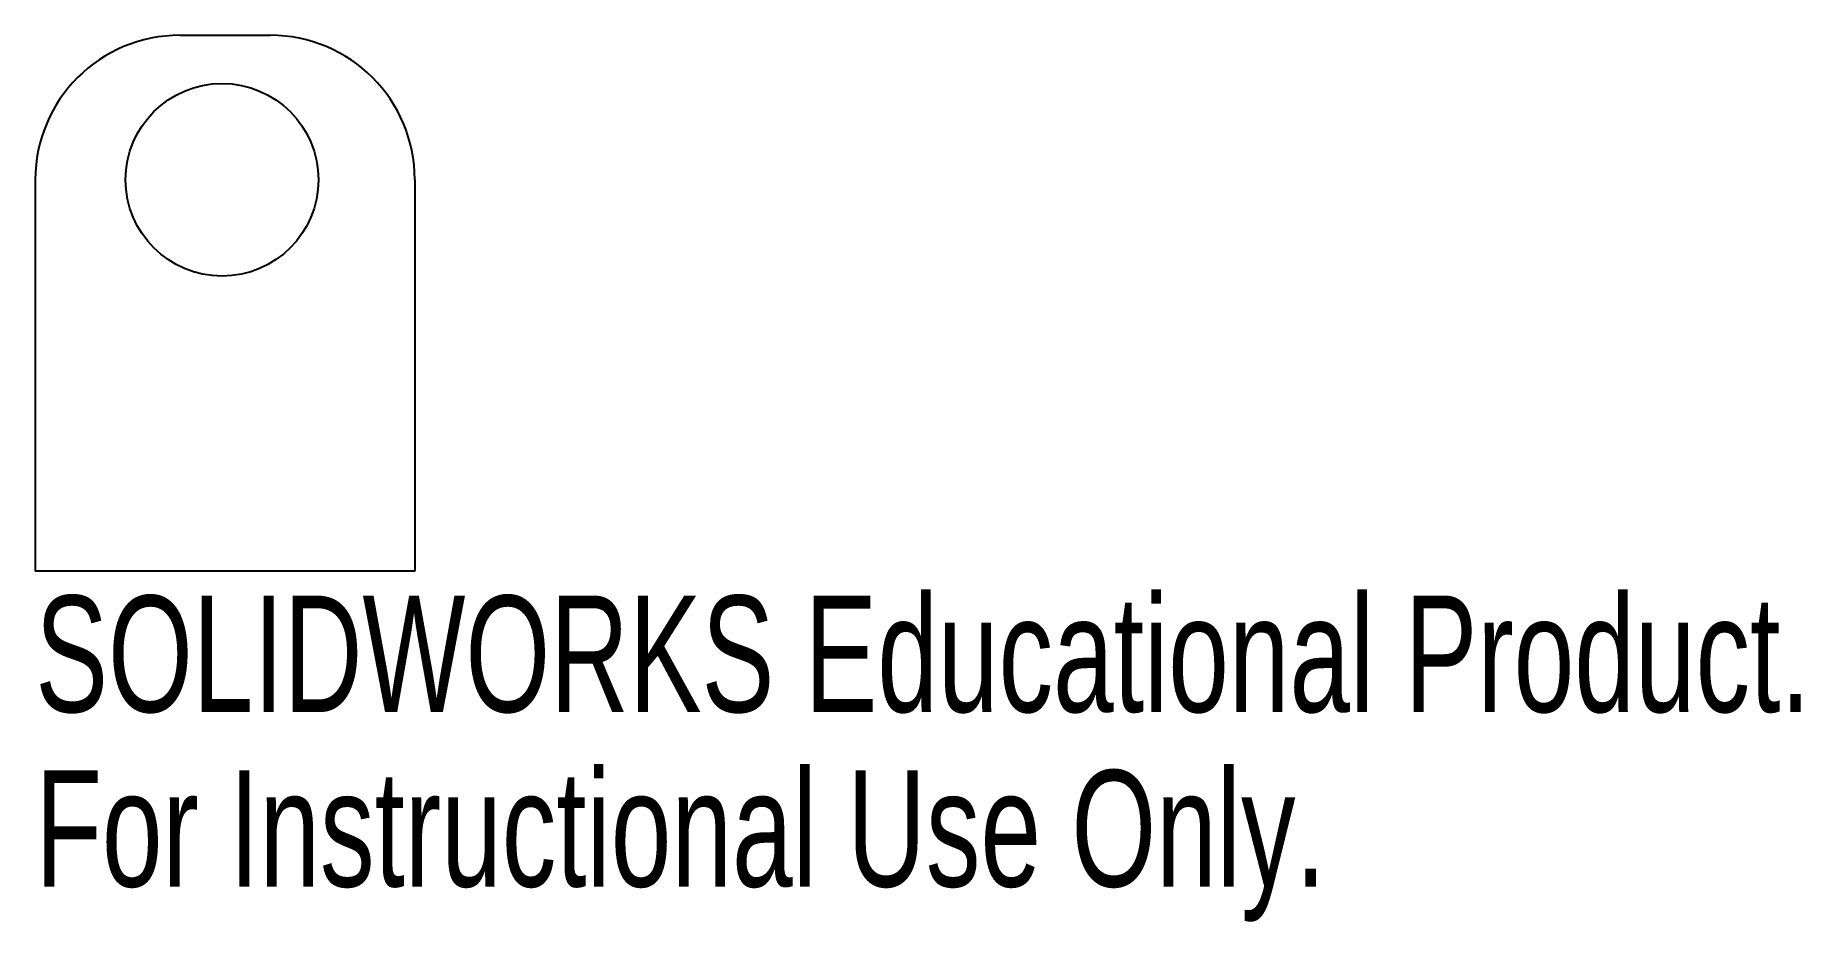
# Model space of a CAD drawing. Header units: millimetres. Extents: x -31 to 42.3, y -16.8 to 20.
import ezdxf

# ---------------------------------------------------------------- set-up
doc = ezdxf.new("R2010")
doc.units = ezdxf.units.MM
doc.styles.add('SLDTEXTSTYLE0', font='TXT', dxfattribs={"width": 0.7})

msp = doc.modelspace()

# ---------------------------------------------------------------- linework, layer by layer
at = {"color": 7, "linetype": 'Continuous', "lineweight": 25}
for p, q in [((-25, 20), (-21.25, 20)), ((-31, 14), (-31, -2.25)), ((-15.25, 14), (-15.25, -2.25)), ((-15.25, -2.25), (-31, -2.25))]:
    msp.add_line(p, q, dxfattribs=at)
msp.add_circle((-23.25, 14), 4, dxfattribs=at)
for centre, start, end in [((-25, 14), 90, 180), ((-21.25, 14), 0, 90)]:
    msp.add_arc(centre, 6, start, end, dxfattribs=at)

# ---------------------------------------------------------------- texts
at = {"color": 7, "linetype": 'Continuous', "char_height": 4.83362, "attachment_point": 1, "style": 'SLDTEXTSTYLE0'}
for s, insert in [('SOLIDWORKS Educational Product.', (-31, -3.27)), ('For Instructional Use Only.', (-31, -10.52))]:
    msp.add_mtext(s, dxfattribs=dict(at, insert=insert))

doc.saveas('drawing.dxf')
